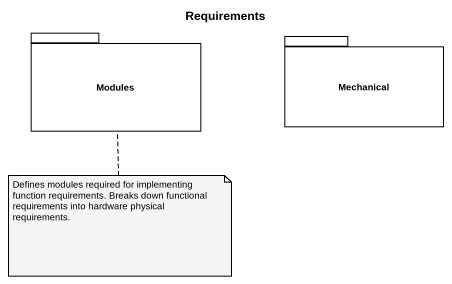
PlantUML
@startuml
title Requirements
package Modules {
}
package Mechanical {
}
note bottom of Modules : Defines modules required for implementing function requirements. Breaks down functional requirements into hardware physical requirements.
@enduml
